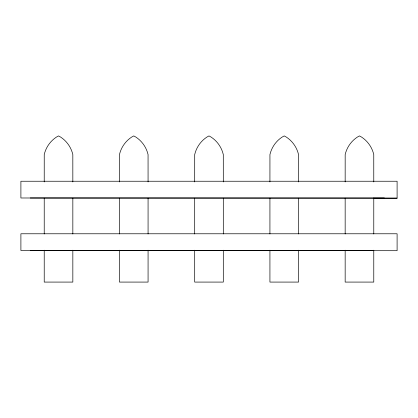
<?xml version="1.0" encoding="UTF-8"?>
<svg xmlns="http://www.w3.org/2000/svg" width="418" height="418" viewBox="0 0 418 418"><rect width="100%" height="100%" fill="white"/><g stroke="black" fill="none" stroke-linecap="round" stroke-linejoin="round"><path stroke-width="0.63" d="M384.346 197.991L20.9 197.991L20.9 181.24L397.1 181.24L397.1 198.163L373.776 198.163M30.253 197.991L397.1 198.163M373.776 250.523L20.9 250.523L20.9 233.777L397.1 233.777L397.1 250.701L30.253 250.523M373.776 181.929L373.765 154.555A28.664 28.664 0 0 0 361.638 137.125L359.47 135.918L357.301 137.125A28.664 28.664 0 0 0 345.174 154.555L345.163 181.929M373.776 197.991L373.776 233.955M373.776 250.215L373.776 282.082L345.163 282.082L345.163 250.215M345.163 198.189L345.163 233.955M298.541 181.929L298.53 154.555A28.664 28.664 0 0 0 286.403 137.125L284.235 135.918L282.066 137.125A28.664 28.664 0 0 0 269.939 154.555L269.929 181.929M298.541 198.189L298.541 233.955M298.541 250.215L298.541 282.082L269.929 282.082L269.929 250.215M269.929 198.189L269.929 233.955M223.306 181.929L223.296 154.555A28.664 28.664 0 0 0 211.168 137.125L209 135.918L206.832 137.125A28.664 28.664 0 0 0 194.704 154.555L194.694 181.929M223.306 198.189L223.306 233.955M223.306 250.215L223.306 282.082L194.694 282.082L194.694 250.215M194.694 198.189L194.694 233.955M148.071 181.929L148.061 154.555A28.664 28.664 0 0 0 135.934 137.125L133.765 135.918L131.597 137.125A28.664 28.664 0 0 0 119.47 154.555L119.459 181.929M148.071 198.189L148.071 233.955M148.071 250.215L148.071 282.082L119.459 282.082L119.459 250.215M119.459 198.189L119.459 233.955M72.837 181.929L72.826 154.555A28.664 28.664 0 0 0 60.699 137.125L58.53 135.918L56.362 137.125A28.664 28.664 0 0 0 44.235 154.555L44.224 181.929M72.837 198.189L72.837 233.955M72.837 250.215L72.837 282.082L44.224 282.082L44.224 250.215M44.224 198.189L44.224 233.955"/></g></svg>
